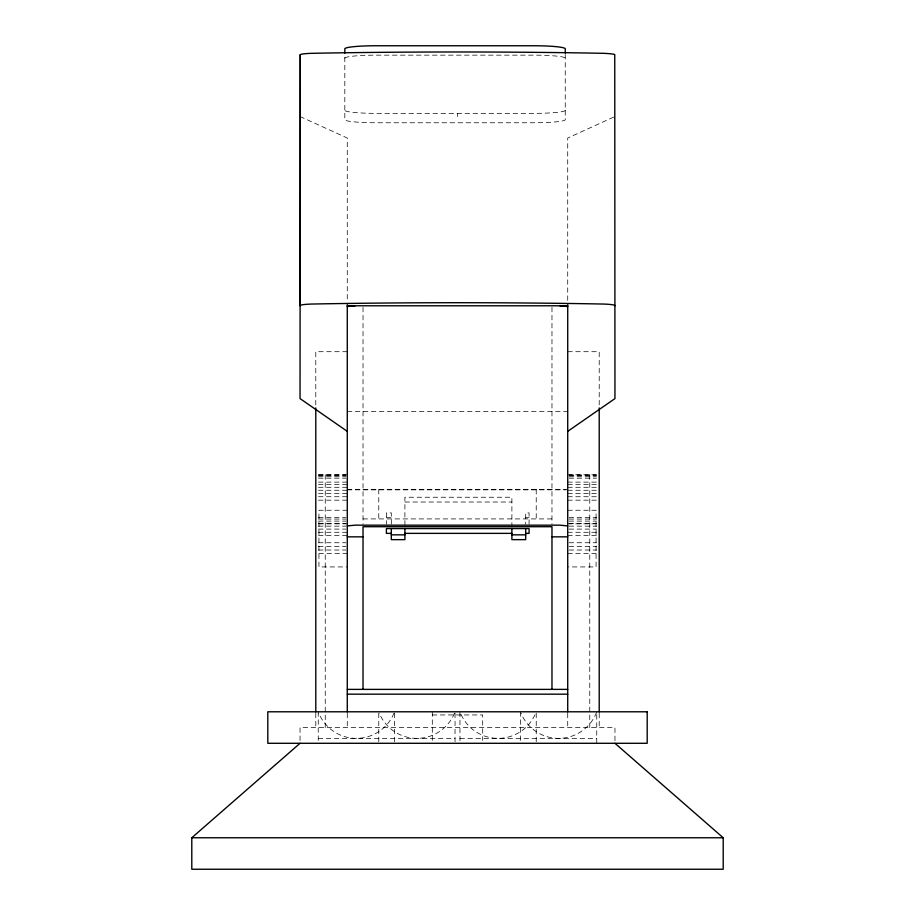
<?xml version="1.0" encoding="UTF-8"?>
<svg xmlns="http://www.w3.org/2000/svg" width="915" height="915" viewBox="0 0 915 915"><rect width="100%" height="100%" fill="white"/><g stroke="black" fill="none" stroke-linecap="round" stroke-linejoin="round"><path stroke-width="0.69" stroke-dasharray="4.58 3.43" d="M613.679 117.097L567.723 138.028L567.723 301.927M347.277 351.703L315.789 351.703L315.789 407.438M567.723 351.703L599.211 351.703L599.211 407.438M347.277 411.476L567.723 411.476M318.489 474.782L347.277 474.759M567.723 474.759L596.511 474.782M318.489 475.011L345.904 475.011M569.096 475.011L596.511 475.011M318.489 475.674L345.904 475.674M569.096 475.674L596.511 475.674M318.489 476.726L345.904 476.726M569.096 476.726L596.511 476.726M318.489 478.168L345.904 478.168M569.096 478.168L596.511 478.168M318.489 482.113L347.277 482.113M567.723 482.113L596.511 482.113M318.489 484.561L347.277 484.561M567.723 484.561L596.511 484.561M318.489 487.295L347.277 487.295M567.723 487.295L596.511 487.295M347.277 489.342L566.408 489.342M363.026 489.479L551.974 489.479M347.277 489.845L566.408 489.845M318.489 490.257L347.277 490.257M567.723 490.257L596.511 490.257M318.489 493.425L347.277 493.425M567.723 493.425L596.511 493.425M318.489 496.742L347.277 496.742M567.723 496.742L596.511 496.742M318.489 500.173L347.277 500.173M567.723 500.173L596.511 500.173M404.91 502.026L511.897 502.026M347.277 510.25L318.935 510.25L318.935 566.934L347.277 566.934M567.723 510.25L596.065 510.25L596.065 566.934L567.723 566.934M318.489 517.398L345.904 517.398M569.096 517.398L596.511 517.398M386.393 517.696L391.311 517.696M525.702 517.696L529.087 517.696M363.026 518.919L551.974 518.919M318.489 519.068L345.904 519.068M569.096 519.068L596.511 519.068M318.489 521.104L345.904 521.104M569.096 521.104L596.511 521.104M318.489 523.471L345.904 523.471M569.096 523.471L596.511 523.471M318.935 523.837L347.277 523.837M567.723 523.837L596.065 523.837M318.489 526.148L345.904 526.148M569.096 526.148L596.511 526.148M318.489 529.099L345.904 529.099M569.096 529.099L596.511 529.099M318.489 532.278L347.277 532.278M567.723 532.278L596.511 532.278M318.489 535.641L347.277 535.641M567.723 535.641L596.511 535.641M318.489 542.744L345.904 542.744M569.096 542.744L596.511 542.744M318.489 546.381L345.904 546.381M569.096 546.381L596.511 546.381M318.489 550.018L345.904 550.018M569.096 550.018L596.511 550.018M318.935 553.358L347.277 553.358M567.723 553.358L596.065 553.358M432.303 714.947L482.697 714.947L482.697 740.452M318.248 738.371L455.041 738.371M459.959 738.371L596.752 738.371M300.04 116.514L347.277 138.028L347.277 301.927M614.96 740.658L614.96 727.539L300.04 727.539L300.04 740.658M599.211 713.254L599.211 727.539M596.752 743.289L596.752 711.79A40.649 40.649 0 0 1 520.978 713.071M589.763 474.759L589.763 727.539M567.723 713.254L567.723 727.539M565.253 54.545L565.253 119.682A31.487 3.077 0 0 1 533.765 122.759L376.317 122.759A31.487 3.077 0 0 1 344.818 119.682L344.818 54.5M551.974 307.314L551.974 524.398M536.224 489.479L536.224 518.919M536.224 713.162L536.224 743.289M529.087 524.295L529.087 512.903L525.702 512.903L525.702 524.295M520.486 711.79L520.486 740.83M511.897 527.143L511.897 497.234L404.91 497.234L404.91 527.143M459.959 740.83L459.959 711.79A40.649 40.649 0 0 0 536.224 711.79M457.5 113.437L457.5 116.514M455.041 713.162L455.041 743.289M432.303 711.79L432.303 740.452M394.514 713.162L394.514 743.289M391.311 524.295L391.311 512.903L386.393 512.903L386.393 524.295M378.776 489.479L378.776 518.919M378.776 713.162L378.776 743.289M363.026 307.314L363.026 524.398M347.277 713.254L347.277 727.539M325.237 474.759L325.237 727.539M318.248 711.79L318.248 743.289M315.789 713.254L315.789 727.539M344.818 58.228A31.487 3.077 0 0 1 376.317 55.152L533.765 55.152A31.487 3.077 0 0 1 565.253 58.228M565.253 110.28A31.487 3.077 0 0 1 533.765 113.357L376.317 113.357A31.487 3.077 0 0 1 344.818 110.28M394.022 713.071A40.649 40.649 0 0 1 318.752 713.071M454.549 713.071A40.649 40.649 0 0 1 379.268 713.071"/><path stroke-width="1.37" d="M567.723 431.342L614.96 398.585L614.754 54.614A17.213 1.681 0 0 0 603.614 53.333L588.974 53.047A795.146 77.592 0 0 0 326.026 53.047L311.386 53.333A17.213 1.681 0 0 0 300.246 54.614L300.04 398.585L347.277 431.342M614.96 743.289L723.205 837.763L723.205 869.25L191.795 869.25L191.795 837.763L300.04 743.289M347.277 306.548L355.157 305.782M347.277 525.931L355.157 525.164L559.843 525.164L567.723 525.931M347.277 305.782L567.723 305.782M391.311 533.365L386.393 533.365L386.393 528.573L529.087 528.573L529.087 533.365L525.702 533.365M404.91 533.365L511.897 533.365M391.311 534.84L404.91 534.84M511.897 534.84L525.702 534.84M347.277 536.842L363.026 536.842M551.974 536.842L567.723 536.842M347.277 689.384L567.723 689.384M347.277 694.176L567.723 694.176M191.795 837.763L723.205 837.763M559.843 305.782L567.723 306.548M599.211 407.907L599.211 711.916M567.723 304.775L567.723 711.916M565.253 53.116L565.253 48.827A31.487 3.077 0 0 0 533.765 45.75L376.317 45.75A31.487 3.077 0 0 0 344.818 48.827L344.818 53.081M551.974 689.384L551.974 526.708L363.026 526.708L363.026 689.384M525.702 528.573L525.702 539.644L511.897 539.644L511.897 528.573M404.91 528.573L404.91 539.644L391.311 539.644L391.311 528.573M347.277 304.775L347.277 711.916M315.789 407.907L315.789 711.916M300.246 54.614L300.246 305.347M614.96 305.782A17.213 1.681 0 0 0 603.614 304.054L588.974 303.78A795.146 77.592 0 0 0 326.026 303.78L311.386 304.054A17.213 1.681 0 0 0 300.04 305.782M647.191 711.79L267.809 711.79L267.809 743.289L647.191 743.289L647.191 711.79"/></g></svg>
